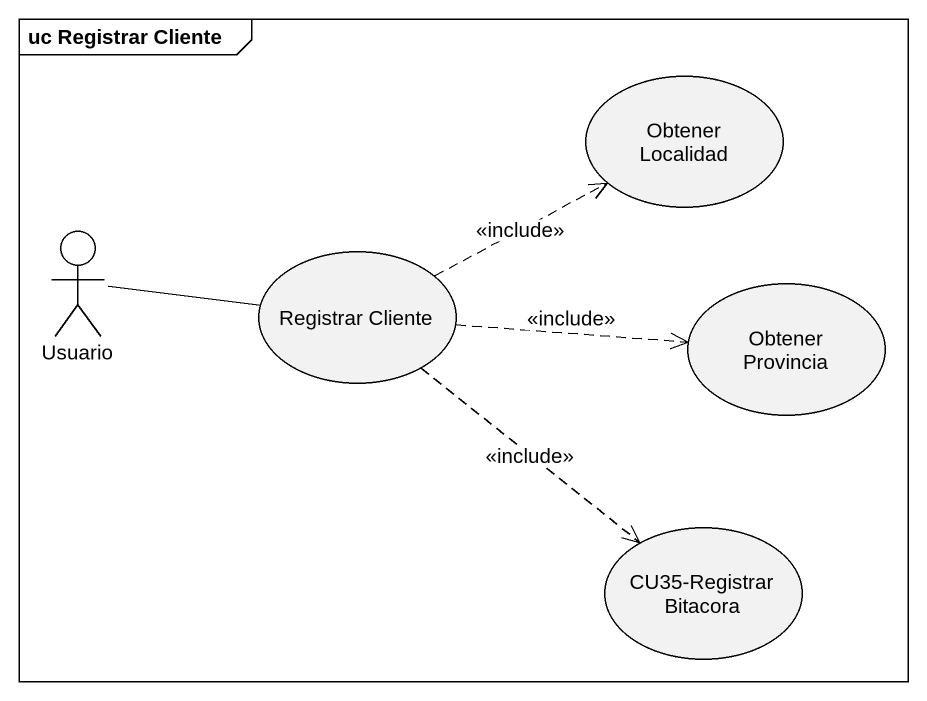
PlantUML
@startuml
mainframe uc Registrar Cliente
usecase "Obtener Localidad" as Obtener_Localidad
actor Usuario
usecase "Registrar Cliente" as Registrar_Cliente
usecase "Obtener Provincia" as Obtener_Provincia
usecase "CU35-Registrar Bitacora" as CU35_Registrar_Bitacora
Usuario -right- Registrar_Cliente
Registrar_Cliente .right.> Obtener_Localidad : <<include>>
Registrar_Cliente .right.> Obtener_Provincia : <<include>>
Registrar_Cliente ..> CU35_Registrar_Bitacora : <<include>>
@enduml
